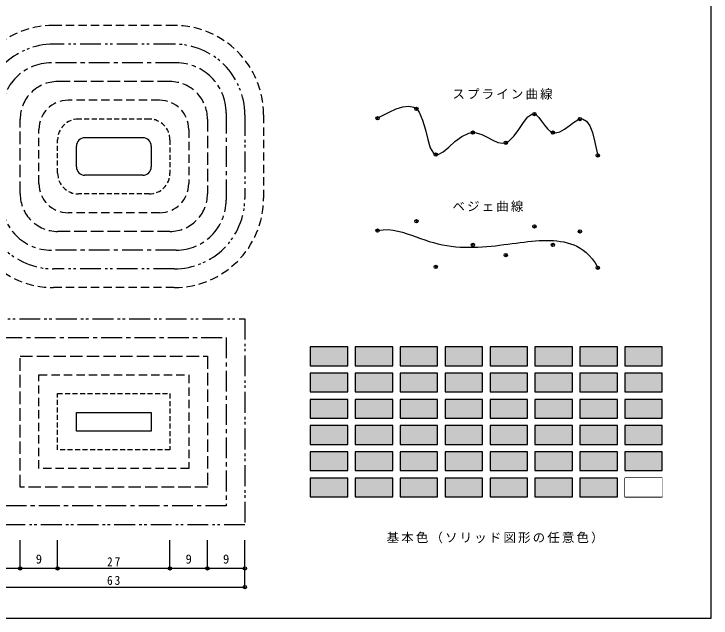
# Model space of a CAD drawing. Units: millimetres, scale not verified. Extents: x -200 to 200, y -138 to 138.
# Drawn here: x 32.6 to 200.1, y -138.1 to 7.1 of the extents above; entities that cross this region are included whole.
import ezdxf
from ezdxf.enums import TextEntityAlignment as Align

# ---------------------------------------------------------------- set-up
doc = ezdxf.new("R2010")
doc.units = ezdxf.units.MM
doc.header["$PDMODE"] = 32
doc.header["$PDSIZE"] = 0.8
for name, pattern in [('CHAIN1', [8, 5, -1, 1, -1]), ('DASHED1', [1.8, 1.2, -0.6]), ('DASHED2', [3, 2, -1]), ('DASHED3', [4, 3, -1]), ('DOUBLE_CHAIN1', [8.8, 5, -1, 0.6, -0.6, 0.6, -1])]:
    doc.linetypes.add(name, pattern=pattern)
for name, color, linetype in [('0-0', 7, 'Continuous'), ('0-7', 134, 'Continuous'), ('0-8', 7, 'Continuous')]:
    doc.layers.add(name, color=color, linetype=linetype)
doc.styles.add('ＭＳ 明朝', font='')
doc.styles.get('ＭＳ 明朝').set_extended_font_data('MS Mincho')

msp = doc.modelspace()

# ---------------------------------------------------------------- linework, layer by layer
at = {"layer": '0-0', "linetype": 'DASHED2'}
for p, q in [((71.098, 4.311), (42.098, 4.311)), ((67.598, -13.689), (45.598, -13.689)), ((92.598, -17.189), (92.598, -37.189)), ((38.598, -33.689), (38.598, -20.689)), ((74.598, -20.689), (74.598, -33.689)), ((67.598, -40.689), (45.598, -40.689)), ((71.098, -58.689), (42.098, -58.689)), ((38.598, -79.689), (74.598, -79.689))]:
    msp.add_line(p, q, dxfattribs=at)
at = {"layer": '0-0', "linetype": 'DOUBLE_CHAIN1'}
for p, q in [((71.098, -0.189), (42.098, -0.189)), ((88.098, -17.189), (88.098, -37.189)), ((71.098, -54.189), (42.098, -54.189)), ((25.098, -66.189), (88.098, -66.189))]:
    msp.add_line(p, q, dxfattribs=at)
at = {"layer": '0-0', "linetype": 'CHAIN1'}
for p, q in [((71.598, -4.689), (41.598, -4.689)), ((83.598, -16.689), (83.598, -37.689)), ((71.598, -49.689), (41.598, -49.689)), ((29.598, -70.689), (83.598, -70.689))]:
    msp.add_line(p, q, dxfattribs=at)
at = {"layer": '0-0', "linetype": 'DASHED3'}
for p, q in [((70.098, -9.189), (43.098, -9.189)), ((34.098, -36.189), (34.098, -18.189)), ((79.098, -18.189), (79.098, -36.189)), ((70.098, -45.189), (43.098, -45.189)), ((34.098, -75.189), (79.098, -75.189))]:
    msp.add_line(p, q, dxfattribs=at)
at = {"layer": '0-0', "linetype": 'DASHED1'}
for p, q in [((65.098, -18.189), (48.098, -18.189)), ((43.098, -31.189), (43.098, -23.189)), ((70.098, -23.189), (70.098, -31.189)), ((65.098, -36.189), (48.098, -36.189)), ((43.098, -84.189), (70.098, -84.189))]:
    msp.add_line(p, q, dxfattribs=at)
at = {"layer": '0-0'}
for p, q in [((63.598, -22.689), (49.598, -22.689)), ((47.598, -29.689), (47.598, -24.689)), ((65.598, -24.689), (65.598, -29.689)), ((63.598, -31.689), (49.598, -31.689)), ((47.598, -88.689), (65.598, -88.689))]:
    msp.add_line(p, q, dxfattribs=at)
at = {"layer": '0-0', "color": 4}
for p, q in [((34.098, -126.189), (34.098, -119.439)), ((43.098, -126.189), (43.098, -119.439)), ((70.098, -126.189), (70.098, -119.439)), ((79.098, -126.189), (79.098, -119.439)), ((88.098, -130.689), (88.098, -119.439)), ((88.098, -126.189), (25.098, -126.189)), ((25.098, -130.689), (88.098, -130.689))]:
    msp.add_line(p, q, dxfattribs=at)
at = {"layer": '0-0'}
for points in [[(119.975, -18), (121.005, -17.429), (122.758, -16.502), (124.444, -15.731), (126.022, -15.217), (127.45, -15.057), (128.686, -15.352), (129.299, -15.77), (129.944, -16.56), (130.81, -18.465), (131.469, -20.753), (132.041, -23.073), (132.646, -25.071), (133.404, -26.395), (133.961, -26.716), (134.535, -26.677), (135.706, -26.036), (137.07, -24.92), (138.584, -23.619), (140.204, -22.421), (141.889, -21.617), (142.879, -21.446), (143.669, -21.501), (145.023, -21.914), (146.356, -22.564), (147.657, -23.257), (148.915, -23.8), (150.117, -23.998), (150.784, -23.878), (151.539, -23.474), (152.77, -22.255), (153.924, -20.661), (155.017, -19.027), (156.067, -17.688), (157.089, -16.978), (157.675, -16.987), (158.055, -17.188), (158.714, -17.829), (159.391, -18.71), (160.098, -19.673)], [(160.098, -19.673), (160.844, -20.564), (161.643, -21.227), (162.135, -21.446), (162.727, -21.511), (163.802, -21.229), (164.913, -20.6), (166.022, -19.801), (167.093, -19.009), (168.09, -18.401), (168.621, -18.203), (169.263, -18.169), (170.207, -18.692), (170.976, -19.831), (171.609, -21.454), (172.142, -23.424), (172.615, -25.608), (172.877, -26.918)], [(119.975, -45), (121.291, -44.788), (122.537, -44.766), (123.728, -44.888), (124.876, -45.115), (125.991, -45.415), (127.082, -45.762), (128.156, -46.134), (129.22, -46.514), (130.276, -46.889), (131.33, -47.247), (132.384, -47.581), (133.439, -47.885), (134.497, -48.155), (135.558, -48.388), (136.622, -48.584), (137.689, -48.742), (138.758, -48.863), (139.829, -48.948), (140.9, -48.999), (141.969, -49.018), (143.036, -49.008), (144.099, -48.972), (145.157, -48.912), (146.208, -48.832), (147.251, -48.735), (148.285, -48.625), (149.308, -48.504), (150.32, -48.376), (151.32, -48.244), (152.306, -48.112), (153.279, -47.982), (154.238, -47.857), (155.183, -47.74), (156.114, -47.634), (157.031, -47.542), (157.934, -47.466), (158.823, -47.409), (159.7, -47.373), (160.565, -47.36)], [(160.565, -47.36), (161.418, -47.374), (162.26, -47.415), (163.091, -47.488), (163.913, -47.594), (164.726, -47.738), (165.53, -47.923), (166.325, -48.154), (167.112, -48.438), (167.888, -48.78), (168.654, -49.19), (169.408, -49.68), (170.147, -50.262), (170.868, -50.955), (171.567, -51.777), (172.239, -52.755), (172.877, -53.918)], [(65.598, -88.689), (65.598, -93.189), (47.598, -93.189), (47.598, -88.689)]]:
    msp.add_lwpolyline(points, dxfattribs=at)
at = {"layer": '0-0', "linetype": 'DOUBLE_CHAIN1'}
msp.add_lwpolyline([(88.098, -66.189), (88.098, -115.689), (25.098, -115.689), (25.098, -66.189)], dxfattribs=at)
at = {"layer": '0-0', "linetype": 'CHAIN1'}
msp.add_lwpolyline([(83.598, -70.689), (83.598, -111.189), (29.598, -111.189), (29.598, -70.689)], dxfattribs=at)
at = {"layer": '0-0', "linetype": 'DASHED3'}
msp.add_lwpolyline([(79.098, -75.189), (79.098, -106.689), (34.098, -106.689), (34.098, -75.189)], dxfattribs=at)
at = {"layer": '0-0', "linetype": 'DASHED2'}
msp.add_lwpolyline([(74.598, -79.689), (74.598, -102.189), (38.598, -102.189), (38.598, -79.689)], dxfattribs=at)
at = {"layer": '0-0', "linetype": 'DASHED1'}
msp.add_lwpolyline([(70.098, -84.189), (70.098, -97.689), (43.098, -97.689), (43.098, -84.189)], dxfattribs=at)
at = {"layer": '0-0', "linetype": 'DASHED2'}
for centre, radius, start, end in [((42.098, -17.189), 21.5, 90, 180), ((71.098, -17.189), 21.5, 0, 90), ((45.598, -20.689), 7, 90, 180), ((67.598, -20.689), 7, 0, 90), ((45.598, -33.689), 7, 180, 270), ((67.598, -33.689), 7, 270, 0), ((42.098, -37.189), 21.5, 180, 270), ((71.098, -37.189), 21.5, 270, 0)]:
    msp.add_arc(centre, radius, start, end, dxfattribs=at)
at = {"layer": '0-0', "linetype": 'DOUBLE_CHAIN1'}
for centre, start, end in [((42.098, -17.189), 90, 180), ((71.098, -17.189), 0, 90), ((42.098, -37.189), 180, 270), ((71.098, -37.189), 270, 0)]:
    msp.add_arc(centre, 17, start, end, dxfattribs=at)
at = {"layer": '0-0', "linetype": 'CHAIN1'}
for centre, start, end in [((41.598, -16.689), 90, 180), ((71.598, -16.689), 0, 90), ((41.598, -37.689), 180, 270), ((71.598, -37.689), 270, 0)]:
    msp.add_arc(centre, 12, start, end, dxfattribs=at)
at = {"layer": '0-0', "linetype": 'DASHED3'}
for centre, start, end in [((43.098, -18.189), 90, 180), ((70.098, -18.189), 0, 90), ((43.098, -36.189), 180, 270), ((70.098, -36.189), 270, 0)]:
    msp.add_arc(centre, 9, start, end, dxfattribs=at)
at = {"layer": '0-0', "linetype": 'DASHED1'}
for centre, start, end in [((48.098, -23.189), 90, 180), ((65.098, -23.189), 0, 90), ((48.098, -31.189), 180, 270), ((65.098, -31.189), 270, 0)]:
    msp.add_arc(centre, 5, start, end, dxfattribs=at)
at = {"layer": '0-0'}
for centre, start, end in [((49.598, -24.689), 90, 180), ((63.598, -24.689), 0, 90), ((49.598, -29.689), 180, 270), ((63.598, -29.689), 270, 0)]:
    msp.add_arc(centre, 2, start, end, dxfattribs=at)
at = {"layer": '0-0', "color": 3}
for p in [(129.299, -15.77), (157.675, -16.987), (119.975, -18), (168.621, -18.203), (142.879, -21.446), (162.135, -21.446), (150.784, -23.878), (133.961, -26.716), (172.877, -26.918), (129.299, -42.77), (119.975, -45), (157.675, -43.987), (168.621, -45.203), (142.879, -48.446), (162.135, -48.446), (150.784, -50.878), (133.961, -53.716), (172.877, -53.918)]:
    msp.add_point(p, dxfattribs=at)
at = {"layer": '0-0', "color": 4}
for p in [(34.098, -126.189), (43.098, -126.189), (70.098, -126.189), (79.098, -126.189), (88.098, -126.189), (88.098, -130.689)]:
    msp.add_point(p, dxfattribs=at)
at = {"layer": '0-7'}
for p, q in [((200.122, -138.122), (200.122, 138.122)), ((-200.122, -138.122), (200.122, -138.122))]:
    msp.add_line(p, q, dxfattribs=at)
at = {"layer": '0-8'}
for points in [[(103.813, -77.472), (112.813, -77.472), (112.813, -72.972), (103.813, -72.972)], [(114.613, -77.472), (123.613, -77.472), (123.613, -72.972), (114.613, -72.972)], [(125.413, -77.472), (134.413, -77.472), (134.413, -72.972), (125.413, -72.972)], [(136.213, -77.472), (145.213, -77.472), (145.213, -72.972), (136.213, -72.972)], [(147.013, -77.472), (156.013, -77.472), (156.013, -72.972), (147.013, -72.972)], [(157.813, -77.472), (166.813, -77.472), (166.813, -72.972), (157.813, -72.972)], [(168.613, -77.472), (177.613, -77.472), (177.613, -72.972), (168.613, -72.972)], [(179.413, -77.472), (188.413, -77.472), (188.413, -72.972), (179.413, -72.972)], [(103.813, -83.772), (112.813, -83.772), (112.813, -79.272), (103.813, -79.272)], [(114.613, -83.772), (123.613, -83.772), (123.613, -79.272), (114.613, -79.272)], [(125.413, -83.772), (134.413, -83.772), (134.413, -79.272), (125.413, -79.272)], [(136.213, -83.772), (145.213, -83.772), (145.213, -79.272), (136.213, -79.272)], [(147.013, -83.772), (156.013, -83.772), (156.013, -79.272), (147.013, -79.272)], [(157.813, -83.772), (166.813, -83.772), (166.813, -79.272), (157.813, -79.272)], [(168.613, -83.772), (177.613, -83.772), (177.613, -79.272), (168.613, -79.272)], [(179.413, -83.772), (188.413, -83.772), (188.413, -79.272), (179.413, -79.272)], [(103.813, -90.072), (112.813, -90.072), (112.813, -85.572), (103.813, -85.572)], [(114.613, -90.072), (123.613, -90.072), (123.613, -85.572), (114.613, -85.572)], [(125.413, -90.072), (134.413, -90.072), (134.413, -85.572), (125.413, -85.572)], [(136.213, -90.072), (145.213, -90.072), (145.213, -85.572), (136.213, -85.572)], [(147.013, -90.072), (156.013, -90.072), (156.013, -85.572), (147.013, -85.572)], [(157.813, -90.072), (166.813, -90.072), (166.813, -85.572), (157.813, -85.572)], [(168.613, -90.072), (177.613, -90.072), (177.613, -85.572), (168.613, -85.572)], [(179.413, -90.072), (188.413, -90.072), (188.413, -85.572), (179.413, -85.572)], [(103.813, -96.372), (112.813, -96.372), (112.813, -91.872), (103.813, -91.872)], [(114.613, -96.372), (123.613, -96.372), (123.613, -91.872), (114.613, -91.872)], [(125.413, -96.372), (134.413, -96.372), (134.413, -91.872), (125.413, -91.872)], [(136.213, -96.372), (145.213, -96.372), (145.213, -91.872), (136.213, -91.872)], [(147.013, -96.372), (156.013, -96.372), (156.013, -91.872), (147.013, -91.872)], [(157.813, -96.372), (166.813, -96.372), (166.813, -91.872), (157.813, -91.872)], [(168.613, -96.372), (177.613, -96.372), (177.613, -91.872), (168.613, -91.872)], [(179.413, -96.372), (188.413, -96.372), (188.413, -91.872), (179.413, -91.872)], [(103.813, -102.672), (112.813, -102.672), (112.813, -98.172), (103.813, -98.172)], [(114.613, -102.672), (123.613, -102.672), (123.613, -98.172), (114.613, -98.172)], [(125.413, -102.672), (134.413, -102.672), (134.413, -98.172), (125.413, -98.172)], [(136.213, -102.672), (145.213, -102.672), (145.213, -98.172), (136.213, -98.172)], [(147.013, -102.672), (156.013, -102.672), (156.013, -98.172), (147.013, -98.172)], [(157.813, -102.672), (166.813, -102.672), (166.813, -98.172), (157.813, -98.172)], [(168.613, -102.672), (177.613, -102.672), (177.613, -98.172), (168.613, -98.172)], [(179.413, -102.672), (188.413, -102.672), (188.413, -98.172), (179.413, -98.172)], [(103.813, -108.972), (112.813, -108.972), (112.813, -104.472), (103.813, -104.472)], [(114.613, -108.972), (123.613, -108.972), (123.613, -104.472), (114.613, -104.472)], [(125.413, -108.972), (134.413, -108.972), (134.413, -104.472), (125.413, -104.472)], [(136.213, -108.972), (145.213, -108.972), (145.213, -104.472), (136.213, -104.472)], [(147.013, -108.972), (156.013, -108.972), (156.013, -104.472), (147.013, -104.472)], [(157.813, -108.972), (166.813, -108.972), (166.813, -104.472), (157.813, -104.472)], [(168.613, -108.972), (177.613, -108.972), (177.613, -104.472), (168.613, -104.472)], [(179.413, -108.972), (188.413, -108.972), (188.413, -104.472), (179.413, -104.472)]]:
    msp.add_lwpolyline(points, close=True, dxfattribs=at)
at = {"layer": '0-8', "color": 11}
for points in [[(112.813, -72.972), (103.813, -72.972), (112.813, -77.472), (103.813, -77.472)], [(123.613, -85.572), (114.613, -85.572), (123.613, -90.072), (114.613, -90.072)]]:
    msp.add_solid(points, dxfattribs=at)
at = {"layer": '0-8', "color": 51}
msp.add_solid([(123.613, -72.972), (114.613, -72.972), (123.613, -77.472), (114.613, -77.472)], dxfattribs=at)
at = {"layer": '0-8', "color": 91}
msp.add_solid([(134.413, -72.972), (125.413, -72.972), (134.413, -77.472), (125.413, -77.472)], dxfattribs=at)
at = {"layer": '0-8', "color": 110}
msp.add_solid([(145.213, -72.972), (136.213, -72.972), (145.213, -77.472), (136.213, -77.472)], dxfattribs=at)
at = {"layer": '0-8', "color": 131}
msp.add_solid([(156.013, -72.972), (147.013, -72.972), (156.013, -77.472), (147.013, -77.472)], dxfattribs=at)
at = {"layer": '0-8', "color": 150}
msp.add_solid([(166.813, -72.972), (157.813, -72.972), (166.813, -77.472), (157.813, -77.472)], dxfattribs=at)
at = {"layer": '0-8', "color": 231}
msp.add_solid([(177.613, -72.972), (168.613, -72.972), (177.613, -77.472), (168.613, -77.472)], dxfattribs=at)
at = {"layer": '0-8', "color": 211}
msp.add_solid([(188.413, -72.972), (179.413, -72.972), (188.413, -77.472), (179.413, -77.472)], dxfattribs=at)
at = {"layer": '0-8', "color": 1}
msp.add_solid([(112.813, -79.272), (103.813, -79.272), (112.813, -83.772), (103.813, -83.772)], dxfattribs=at)
at = {"layer": '0-8', "color": 2}
msp.add_solid([(123.613, -79.272), (114.613, -79.272), (123.613, -83.772), (114.613, -83.772)], dxfattribs=at)
at = {"layer": '0-8', "color": 70}
msp.add_solid([(134.413, -79.272), (125.413, -79.272), (134.413, -83.772), (125.413, -83.772)], dxfattribs=at)
at = {"layer": '0-8', "color": 100}
msp.add_solid([(145.213, -79.272), (136.213, -79.272), (145.213, -83.772), (136.213, -83.772)], dxfattribs=at)
at = {"layer": '0-8', "color": 4}
msp.add_solid([(156.013, -79.272), (147.013, -79.272), (156.013, -83.772), (147.013, -83.772)], dxfattribs=at)
at = {"layer": '0-8', "color": 142}
msp.add_solid([(166.813, -79.272), (157.813, -79.272), (166.813, -83.772), (157.813, -83.772)], dxfattribs=at)
at = {"layer": '0-8', "color": 253}
msp.add_solid([(177.613, -79.272), (168.613, -79.272), (177.613, -83.772), (168.613, -83.772)], dxfattribs=at)
at = {"layer": '0-8', "color": 6}
msp.add_solid([(188.413, -79.272), (179.413, -79.272), (188.413, -83.772), (179.413, -83.772)], dxfattribs=at)
at = {"layer": '0-8', "color": 15}
msp.add_solid([(112.813, -85.572), (103.813, -85.572), (112.813, -90.072), (103.813, -90.072)], dxfattribs=at)
at = {"layer": '0-8', "color": 3}
msp.add_solid([(134.413, -85.572), (125.413, -85.572), (134.413, -90.072), (125.413, -90.072)], dxfattribs=at)
at = {"layer": '0-8', "color": 134}
msp.add_solid([(145.213, -85.572), (136.213, -85.572), (145.213, -90.072), (136.213, -90.072)], dxfattribs=at)
at = {"layer": '0-8', "color": 154}
msp.add_solid([(156.013, -85.572), (147.013, -85.572), (156.013, -90.072), (147.013, -90.072)], dxfattribs=at)
at = {"layer": '0-8', "color": 171}
msp.add_solid([(166.813, -85.572), (157.813, -85.572), (166.813, -90.072), (157.813, -90.072)], dxfattribs=at)
at = {"layer": '0-8', "color": 234}
msp.add_solid([(177.613, -85.572), (168.613, -85.572), (177.613, -90.072), (168.613, -90.072)], dxfattribs=at)
at = {"layer": '0-8', "color": 230}
msp.add_solid([(188.413, -85.572), (179.413, -85.572), (188.413, -90.072), (179.413, -90.072)], dxfattribs=at)
at = {"layer": '0-8', "color": 14}
msp.add_solid([(112.813, -91.872), (103.813, -91.872), (112.813, -96.372), (103.813, -96.372)], dxfattribs=at)
at = {"layer": '0-8', "color": 30}
msp.add_solid([(123.613, -91.872), (114.613, -91.872), (123.613, -96.372), (114.613, -96.372)], dxfattribs=at)
at = {"layer": '0-8', "color": 94}
msp.add_solid([(134.413, -91.872), (125.413, -91.872), (134.413, -96.372), (125.413, -96.372)], dxfattribs=at)
at = {"layer": '0-8', "color": 114}
msp.add_solid([(145.213, -91.872), (136.213, -91.872), (145.213, -96.372), (136.213, -96.372)], dxfattribs=at)
at = {"layer": '0-8', "color": 5}
msp.add_solid([(156.013, -91.872), (147.013, -91.872), (156.013, -96.372), (147.013, -96.372)], dxfattribs=at)
at = {"layer": '0-8', "color": 172}
msp.add_solid([(166.813, -91.872), (157.813, -91.872), (166.813, -96.372), (157.813, -96.372)], dxfattribs=at)
at = {"layer": '0-8', "color": 214}
msp.add_solid([(177.613, -91.872), (168.613, -91.872), (177.613, -96.372), (168.613, -96.372)], dxfattribs=at)
at = {"layer": '0-8', "color": 190}
msp.add_solid([(188.413, -91.872), (179.413, -91.872), (188.413, -96.372), (179.413, -96.372)], dxfattribs=at)
at = {"layer": '0-8', "color": 16}
msp.add_solid([(112.813, -98.172), (103.813, -98.172), (112.813, -102.672), (103.813, -102.672)], dxfattribs=at)
at = {"layer": '0-8', "color": 34}
msp.add_solid([(123.613, -98.172), (114.613, -98.172), (123.613, -102.672), (114.613, -102.672)], dxfattribs=at)
at = {"layer": '0-8', "color": 96}
msp.add_solid([(134.413, -98.172), (125.413, -98.172), (134.413, -102.672), (125.413, -102.672)], dxfattribs=at)
at = {"layer": '0-8', "color": 126}
msp.add_solid([(145.213, -98.172), (136.213, -98.172), (145.213, -102.672), (136.213, -102.672)], dxfattribs=at)
at = {"layer": '0-8', "color": 174}
msp.add_solid([(156.013, -98.172), (147.013, -98.172), (156.013, -102.672), (147.013, -102.672)], dxfattribs=at)
at = {"layer": '0-8', "color": 176}
msp.add_solid([(166.813, -98.172), (157.813, -98.172), (166.813, -102.672), (157.813, -102.672)], dxfattribs=at)
at = {"layer": '0-8', "color": 206}
for points in [[(177.613, -98.172), (168.613, -98.172), (177.613, -102.672), (168.613, -102.672)], [(177.613, -104.472), (168.613, -104.472), (177.613, -108.972), (168.613, -108.972)]]:
    msp.add_solid(points, dxfattribs=at)
at = {"layer": '0-8', "color": 194}
msp.add_solid([(188.413, -98.172), (179.413, -98.172), (188.413, -102.672), (179.413, -102.672)], dxfattribs=at)
at = {"layer": '0-8'}
msp.add_solid([(112.813, -104.472), (103.813, -104.472), (112.813, -108.972), (103.813, -108.972)], dxfattribs=at)
at = {"layer": '0-8', "color": 54}
msp.add_solid([(123.613, -104.472), (114.613, -104.472), (123.613, -108.972), (114.613, -108.972)], dxfattribs=at)
at = {"layer": '0-8', "color": 55}
msp.add_solid([(134.413, -104.472), (125.413, -104.472), (134.413, -108.972), (125.413, -108.972)], dxfattribs=at)
at = {"layer": '0-8', "color": 8}
msp.add_solid([(145.213, -104.472), (136.213, -104.472), (145.213, -108.972), (136.213, -108.972)], dxfattribs=at)
at = {"layer": '0-8', "color": 135}
msp.add_solid([(156.013, -104.472), (147.013, -104.472), (156.013, -108.972), (147.013, -108.972)], dxfattribs=at)
at = {"layer": '0-8', "color": 9}
msp.add_solid([(166.813, -104.472), (157.813, -104.472), (166.813, -108.972), (157.813, -108.972)], dxfattribs=at)

# ---------------------------------------------------------------- texts
at = {"layer": '0-0', "style": 'ＭＳ 明朝'}
for p in [(37.848, -125.689), (73.848, -125.689), (82.848, -125.689)]:
    msp.add_text('9', height=2.199, dxfattribs=at).set_placement(p, align=Align.BOTTOM_LEFT)
at = {"layer": '0-0', "char_height": 2.199, "attachment_point": 7, "style": 'ＭＳ 明朝'}
for s, insert in [('\\T1.17;スプライン曲線', (137.975, -13.5)), ('\\T1.17;ベジェ曲線', (137.975, -40.5)), ('\\T1.17;基本色（ソリッド図形の任意色）', (122.156, -120.161)), ('\\T1.36;\\W0.9;27', (54.973, -125.689)), ('\\T1.36;\\W0.9;63', (54.973, -130.189))]:
    msp.add_mtext(s, dxfattribs=dict(at, insert=insert))

# ---------------------------------------------------------------- next in the draw order: wipeouts: each hides what was drawn before it
msp.add_wipeout([(188.413, -104.472), (179.413, -104.472), (179.413, -108.972), (188.413, -108.972)])

doc.saveas('drawing.dxf')
